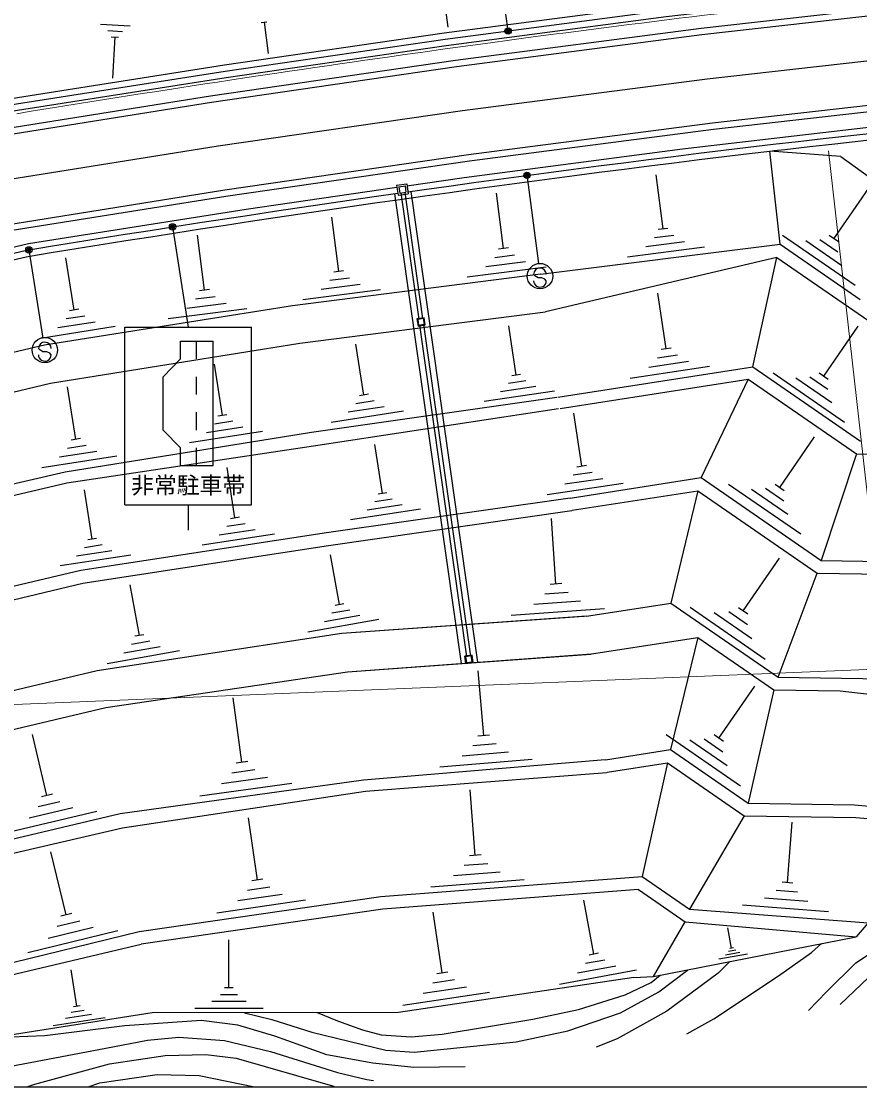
# Model space of a CAD drawing. Units: millimetres, scale not verified. Extents: x 0 to 700000, y -47500 to 447500.
# Drawn here: x 169375 to 235446, y 205000 to 288934 of the extents above; entities that cross this region are included whole.
import ezdxf
from ezdxf.enums import TextEntityAlignment as Align

# ---------------------------------------------------------------- set-up
doc = ezdxf.new("R2010")
doc.units = ezdxf.units.MM
doc.header["$LTSCALE"] = 1000
doc.header["$PDMODE"] = 32
doc.header["$PDSIZE"] = 500
doc.linetypes.add('CHAIN', pattern=[18.5, 12, -1.5, 3.5, -1.5])
doc.layers.add('作業ﾚｲﾔ1', color=7, linetype='Continuous', lineweight=25)
doc.styles.add('ＭＳ ゴシック', font='')
doc.styles.get('ＭＳ ゴシック').set_extended_font_data('MS Gothic')

msp = doc.modelspace()

# ---------------------------------------------------------------- linework, layer by layer
at = {"layer": '作業ﾚｲﾔ1'}
for p, q in [((207740, 288175), (206794, 295111)), ((202325, 293557), (202982, 288481)), ((188282, 288827), (188722, 288887)), ((188502, 288857), (188837, 286391)), ((175624, 288696), (177954, 288575)), ((176182, 288200), (177347, 288139)), ((176449, 287719), (177032, 287689)), ((176741, 287704), (176571, 284442)), ((229185, 271370), (228375, 278708)), ((233959, 278282), (228375, 278708)), ((233959, 278282), (237943, 275403)), ((209240, 276648), (210121, 269855)), ((219955, 272572), (219418, 276828)), ((198796, 275353), (204039, 238340)), ((198954, 276021), (199746, 276133)), ((198954, 276021), (199066, 275229)), ((199066, 275229), (199858, 275341)), ((199124, 275893), (199619, 275963)), ((199124, 275893), (199194, 275398)), ((199194, 275398), (199689, 275468)), ((199293, 275412), (200702, 265463)), ((199590, 275454), (200998, 265509)), ((199619, 275963), (199689, 275468)), ((199746, 276133), (199858, 275341)), ((200083, 275536), (205339, 238434)), ((207383, 271029), (206833, 275392)), ((233406, 271801), (236165, 275798)), ((194390, 269227), (193850, 273514)), ((181314, 272591), (182524, 264835)), ((183806, 267747), (183260, 272082)), ((220791, 272060), (219271, 271869)), ((220335, 272620), (219575, 272525)), ((235079, 268117), (229368, 272058)), ((233763, 271554), (233049, 272047)), ((151132, 267008), (169932, 271431)), ((210288, 269020), (229185, 271370)), ((223224, 271132), (217145, 270365)), ((221628, 271548), (218588, 271165)), ((229185, 271370), (235479, 267023)), ((234045, 269673), (231190, 271644)), ((233726, 270737), (232298, 271722)), ((169969, 270931), (171076, 263984)), ((173543, 266186), (172890, 270309)), ((208240, 270504), (206682, 270308)), ((207772, 271078), (206993, 270980)), ((228924, 270335), (210683, 266046)), ((227026, 261712), (228924, 270335)), ((228924, 270335), (238095, 264001)), ((210735, 269552), (204502, 268767)), ((209098, 269979), (205982, 269586)), ((210288, 269020), (190753, 266524)), ((195233, 268711), (193702, 268518)), ((194773, 269275), (194008, 269179)), ((209850, 268874), (209751, 268992)), ((210095, 268734), (209850, 268874)), ((210396, 268732), (210095, 268734)), ((210641, 268620), (210396, 268732)), ((210747, 268484), (210641, 268620)), ((184193, 267796), (183419, 267699)), ((197684, 267776), (191560, 267004)), ((196076, 268195), (193014, 267809)), ((184658, 267226), (183110, 267031)), ((220201, 263136), (219542, 267512)), ((190753, 266524), (171201, 263426)), ((173911, 266245), (173175, 266128)), ((187137, 266280), (180944, 265499)), ((185511, 266704), (182414, 266314)), ((175202, 265242), (172257, 264775)), ((174373, 265714), (172900, 265481)), ((191331, 263578), (210683, 266046)), ((200554, 265498), (200642, 264929)), ((200617, 265450), (200687, 264994)), ((176768, 264886), (170878, 263953)), ((177524, 250835), (177524, 264835)), ((177524, 264835), (187524, 264835)), ((187524, 250835), (187524, 264835)), ((200767, 265006), (204468, 238880)), ((201063, 265052), (204765, 238922)), ((208370, 261052), (207784, 264933)), ((232607, 260967), (235327, 264908)), ((171687, 260416), (191331, 263578)), ((181933, 262335), (181933, 263735)), ((181933, 263735), (184488, 263735)), ((183178, 262335), (183178, 263735)), ((184488, 253935), (184488, 263735)), ((171201, 263426), (151942, 258891)), ((170828, 263041), (170729, 263160)), ((171073, 262902), (170828, 263041)), ((171374, 262900), (171073, 262902)), ((171619, 262788), (171374, 262900)), ((171725, 262652), (171619, 262788)), ((196372, 259491), (195750, 263486)), ((220592, 263195), (219811, 263078)), ((181933, 262335), (180560, 260935)), ((185226, 257887), (184599, 261914)), ((221953, 262122), (218827, 261651)), ((221077, 262629), (219514, 262394)), ((208716, 261104), (208023, 260999)), ((211648, 259314), (227026, 261712)), ((223610, 261733), (217359, 260790)), ((227026, 261712), (235518, 255851)), ((234256, 257336), (228626, 261221)), ((232958, 260725), (232255, 261210)), ((152459, 255936), (171687, 260416)), ((180560, 256735), (180560, 260935)), ((183178, 259535), (183178, 260935)), ((209146, 260602), (207760, 260393)), ((211842, 258442), (226657, 260752)), ((226657, 260752), (222948, 252983)), ((226657, 260752), (235191, 254861)), ((233237, 258870), (230422, 260813)), ((232922, 259919), (231514, 260890)), ((173667, 255996), (173024, 260133)), ((196728, 259547), (196015, 259436)), ((211393, 259806), (205848, 258970)), ((209923, 260152), (207151, 259734)), ((211579, 259305), (192250, 256536)), ((197976, 258572), (195123, 258128)), ((197174, 259032), (195747, 258810)), ((183178, 256735), (183178, 258135)), ((185585, 257943), (184866, 257831)), ((192408, 255483), (211697, 258421)), ((199491, 258224), (193785, 257336)), ((213536, 253876), (212917, 258071)), ((186843, 256960), (183966, 256512)), ((186034, 257423), (184596, 257199)), ((192250, 256536), (172819, 253401)), ((174037, 256054), (173298, 255939)), ((180560, 256735), (181933, 255335)), ((188371, 256608), (182618, 255713)), ((229140, 252197), (231889, 256189)), ((172953, 252567), (192408, 255483)), ((174498, 255520), (173021, 255290)), ((181933, 253935), (181933, 255335)), ((183178, 253935), (183178, 255335)), ((197833, 251728), (197241, 255590)), ((176898, 254683), (170989, 253764)), ((175328, 255044), (172374, 254585)), ((235191, 254861), (232405, 246456)), ((235191, 254861), (251191, 254638)), ((181933, 253935), (184488, 253935)), ((186207, 249805), (185596, 253793)), ((213911, 253932), (213162, 253821)), ((172819, 253401), (153669, 249028)), ((215211, 252899), (212215, 252457)), ((212634, 251375), (222948, 252983)), ((214374, 253388), (212876, 253166)), ((222948, 252983), (232405, 246456)), ((153840, 248056), (172953, 252567)), ((174958, 248127), (174361, 252022)), ((216798, 252521), (210805, 251636)), ((212785, 250408), (222683, 251951)), ((222683, 251951), (220549, 243097)), ((222683, 251951), (232086, 245461)), ((230813, 248522), (225110, 252450)), ((229780, 250074), (226928, 252038)), ((229460, 251135), (228034, 252117)), ((229496, 251951), (228783, 252442)), ((212634, 251375), (193436, 248624)), ((198607, 251282), (197228, 251070)), ((198178, 251780), (197488, 251675)), ((177524, 250835), (187524, 250835)), ((182524, 250835), (182524, 248835)), ((193584, 247635), (212763, 250405)), ((200845, 250495), (195328, 249650)), ((199381, 250836), (196623, 250413)), ((187006, 249344), (185582, 249126)), ((186563, 249859), (185851, 249750)), ((211506, 244599), (211146, 249755)), ((193436, 248624), (174068, 245656)), ((189317, 248532), (183620, 247659)), ((187806, 248884), (184957, 248447)), ((203797, 249111), (203822, 249139)), ((174228, 244669), (193584, 247635)), ((175739, 247677), (174348, 247464)), ((175306, 248180), (174610, 248074)), ((177996, 246884), (172431, 246031)), ((176520, 247227), (173737, 246801)), ((194455, 242985), (193746, 246899)), ((226271, 242481), (229133, 246627)), ((232405, 246456), (252053, 246182)), ((174068, 245656), (154907, 241153)), ((229015, 237253), (232086, 245461)), ((232086, 245461), (252101, 245182)), ((155220, 240176), (174228, 244669)), ((178680, 240546), (177954, 244550)), ((211967, 244631), (211046, 244566)), ((212478, 243926), (210637, 243798)), ((194805, 243048), (194106, 242921)), ((215343, 242646), (207978, 242132)), ((213451, 243254), (209768, 242997)), ((213921, 242063), (220549, 243097)), ((220549, 243097), (229015, 237253)), ((228006, 238661), (222084, 242749)), ((226642, 242226), (225901, 242737)), ((197555, 241814), (191963, 240801)), ((196056, 242120), (193260, 241613)), ((195256, 242552), (193858, 242299)), ((214088, 242072), (194622, 240713)), ((213921, 242063), (194622, 240713)), ((226934, 240275), (223973, 242319)), ((226603, 241378), (225122, 242400)), ((203618, 241314), (203643, 241343)), ((194622, 240713), (175343, 237758)), ((179498, 240103), (178068, 239844)), ((179037, 240610), (178322, 240481)), ((214316, 239089), (222700, 240397)), ((222700, 240397), (220538, 231560)), ((222700, 240397), (228684, 236266)), ((181851, 239348), (176130, 238311)), ((180317, 239661), (177457, 239142)), ((195075, 237688), (214316, 239089)), ((195075, 237688), (214268, 239083)), ((204402, 238346), (204322, 238917)), ((204384, 238868), (204449, 238411)), ((175343, 237758), (156428, 233281)), ((176034, 234880), (195075, 237688)), ((205813, 232658), (205381, 237767)), ((229015, 237253), (252896, 236920)), ((224337, 232454), (227174, 236564)), ((228684, 236266), (226669, 227328)), ((228684, 236266), (233916, 236193)), ((233916, 236193), (253184, 233934)), ((186763, 230555), (186064, 235627)), ((156946, 230326), (176034, 234880)), ((171394, 227936), (170251, 232754)), ((206269, 232696), (205357, 232619)), ((226057, 228667), (220186, 232719)), ((224704, 232201), (223970, 232708)), ((206787, 232005), (204962, 231851)), ((224994, 230267), (222059, 232293)), ((224666, 231361), (223198, 232374)), ((207761, 231352), (204112, 231044)), ((215423, 230762), (220538, 231560)), ((220538, 231560), (226669, 227328)), ((187216, 230618), (186311, 230493)), ((215375, 230756), (196335, 229149)), ((209647, 230777), (202349, 230160)), ((215555, 229771), (220298, 230511)), ((220298, 230511), (218291, 221568)), ((220298, 230511), (226343, 226338)), ((196354, 229152), (177159, 226504)), ((188775, 229356), (185152, 228856)), ((187769, 229955), (185958, 229706)), ((196505, 228291), (215507, 229765)), ((190686, 228881), (183441, 227882)), ((205150, 223227), (204752, 228385)), ((171824, 228038), (170964, 227834)), ((177340, 225383), (196505, 228291)), ((175325, 226688), (168443, 225055)), ((173441, 226968), (170000, 226151)), ((172418, 227452), (170697, 227044)), ((226669, 227328), (235040, 227212)), ((235040, 227212), (253995, 225473)), ((177159, 226504), (158395, 222052)), ((187976, 221280), (187269, 226171)), ((226343, 226338), (222029, 218988)), ((226343, 226338), (235143, 226216)), ((229755, 221079), (230118, 225830)), ((235143, 226216), (254090, 224478)), ((158567, 221067), (177340, 225383)), ((172921, 218537), (171706, 223495)), ((206128, 222561), (204286, 222419)), ((205611, 223262), (204690, 223191)), ((207107, 221895), (203422, 221610)), ((188412, 221343), (187539, 221216)), ((197720, 219979), (218291, 221568)), ((209006, 221300), (201636, 220731)), ((218291, 221568), (222029, 218988)), ((230179, 221047), (229331, 221111)), ((178656, 217224), (197720, 219979)), ((189924, 220134), (186431, 219630)), ((188950, 220707), (187203, 220455)), ((218013, 220545), (197868, 218990)), ((218013, 220545), (221703, 217998)), ((230552, 220336), (228855, 220465)), ((191772, 219688), (184785, 218679)), ((214493, 215443), (213714, 219701)), ((232993, 218784), (226206, 219302)), ((231348, 219592), (227955, 219851)), ((173363, 218646), (172478, 218429)), ((197868, 218990), (178816, 216237)), ((202552, 213966), (201841, 218748)), ((222029, 218988), (236113, 217913)), ((175038, 217554), (171497, 216687)), ((173979, 218046), (172209, 217612)), ((219183, 213678), (221703, 217998)), ((221703, 217998), (235170, 216810)), ((225353, 215921), (225062, 217508)), ((236113, 217913), (235170, 216810)), ((160040, 212663), (178656, 217224)), ((176983, 217280), (169900, 215545)), ((185737, 212786), (185730, 216568)), ((219183, 213678), (235170, 216810)), ((160189, 211808), (178816, 216237)), ((225677, 215746), (225111, 215642)), ((225494, 215947), (225211, 215895)), ((215364, 214974), (213844, 214696)), ((214873, 215513), (214113, 215374)), ((226610, 215448), (224343, 215034)), ((226002, 215571), (224869, 215364)), ((173749, 211337), (173302, 214196)), ((217867, 214175), (211785, 213063)), ((216236, 214505), (213195, 213949)), ((217655, 213607), (199098, 210846)), ((203508, 213410), (201800, 213155)), ((202979, 214029), (202125, 213902)), ((217655, 213607), (219183, 213678)), ((186075, 212787), (185400, 212785)), ((206273, 212424), (199442, 211408)), ((204463, 212853), (201048, 212345)), ((187090, 211708), (184389, 211703)), ((186414, 212247), (185063, 212244)), ((179692, 210807), (160880, 207868)), ((174898, 210679), (172855, 210360)), ((174323, 211008), (173302, 210848)), ((174004, 211376), (173493, 211297)), ((199098, 210846), (179692, 210807)), ((188442, 211171), (183039, 211160)), ((175983, 210430), (171898, 209792)), ((40000, 205000), (579000, 205000))]:
    msp.add_line(p, q, dxfattribs=at)
at = {"layer": '作業ﾚｲﾔ1', "lineweight": 13}
for p, q in [((232981, 278737), (236411, 248538)), ((431142, 245864), (156184, 234599))]:
    msp.add_line(p, q, dxfattribs=at)
at = {"layer": '作業ﾚｲﾔ1'}
for points in [[(70250, 261892), (88249, 265655), (126565, 273177), (145768, 276688), (165005, 279995), (184280, 283065), (203594, 285871), (222947, 288382), (242338, 290567), (261764, 292396), (281218, 293840)], [(70353, 261403), (88349, 265165), (126657, 272685), (145855, 276196), (165087, 279501), (184356, 282571), (203663, 285376), (223007, 287885), (242389, 290069), (261806, 291898), (281252, 293341), (282528, 293408)], [(71069, 257977), (89043, 261734), (127312, 269247), (146466, 272750), (165659, 276048), (184882, 279111), (204139, 281908), (223428, 284410), (242749, 286588), (262099, 288410), (281474, 289848), (300867, 290871), (320332, 291452)], [(168081, 282781), (185377, 285508), (202712, 288021), (220081, 290297), (235412, 292075)], [(168159, 282288), (185451, 285014), (202780, 287525), (220142, 289801), (235090, 291534)], [(168237, 281794), (185526, 284519), (202848, 287030), (220203, 289305), (235148, 291038)], [(71785, 254551), (89747, 258306), (127950, 265806), (147079, 269304), (166232, 272596), (185411, 275651), (204618, 278441), (223851, 280936), (243111, 283107), (262395, 284923), (281698, 286355), (282897, 286419)], [(71887, 254062), (89846, 257816), (128042, 265314), (147167, 268812), (166314, 272102), (185487, 275157), (204686, 277946), (223912, 280440), (243163, 282609), (262437, 284425), (281729, 285856), (283005, 285924)], [(199769, 275974), (204286, 276629), (221492, 278884), (236369, 280609)], [(199836, 275501), (201114, 275682), (203078, 275957), (205043, 276229), (207008, 276497), (208973, 276763), (210938, 277026), (212904, 277285), (214869, 277541), (216835, 277794), (218802, 278044), (220768, 278290), (222735, 278533), (224702, 278773), (226669, 279009), (228637, 279242), (230604, 279471), (232573, 279697), (236426, 280129)], [(228976, 278778), (229551, 278839), (231519, 279068), (233487, 279294), (237340, 279726)], [(167810, 269923), (169749, 270369), (170055, 270439), (171738, 270713), (173698, 271030), (175659, 271345), (177620, 271657), (179581, 271966), (181543, 272273), (183504, 272577), (185466, 272878), (187429, 273177), (189391, 273472), (191354, 273765), (193317, 274055), (195280, 274342), (197244, 274626), (199208, 274907), (201172, 275185), (203136, 275460), (205100, 275732), (207065, 276001), (209030, 276267), (210996, 276529), (212961, 276789), (214927, 277045), (216893, 277298), (218859, 277547), (220826, 277794), (222793, 278037), (224760, 278276), (226727, 278513), (228375, 278708)], [(228375, 278708), (228694, 278745), (228976, 278778)], [(151232, 266534), (158062, 268155), (159999, 268613), (161936, 269068), (163874, 269521), (165813, 269972), (167752, 270420), (169692, 270865), (169997, 270935), (171680, 271210), (173640, 271527), (175601, 271842), (177562, 272154), (179524, 272463), (181485, 272770), (183447, 273074), (185409, 273375), (187371, 273673), (189334, 273969), (191296, 274262), (193259, 274551), (195223, 274838), (197186, 275122), (199044, 275388)], [(169932, 271431), (187099, 274138), (198977, 275859)], [(200642, 264929), (201213, 265017), (201125, 265586), (200554, 265498)], [(200687, 264994), (201139, 265064), (201069, 265520), (200617, 265450)], [(204402, 238346), (204975, 238428), (204894, 238998), (204322, 238917)], [(204449, 238411), (204902, 238475), (204837, 238932), (204384, 238868)], [(231409, 211010), (232830, 212486), (235135, 214753), (237227, 216127), (241750, 218337)], [(233903, 211488), (236144, 213605), (240327, 215829), (245267, 218601)], [(221811, 209170), (223958, 210337), (229055, 213737), (231653, 215571), (232430, 216273)], [(186952, 210822), (189128, 210295), (192267, 209290), (198109, 207883), (200328, 207707), (208369, 208529), (212446, 209399), (216593, 210823), (219614, 212464), (221876, 214174), (221913, 214213)], [(225213, 214860), (224292, 213936), (220258, 210953), (216337, 208773), (214672, 208108)], [(192683, 210833), (194300, 210186), (196259, 209468), (197746, 209078), (200097, 208937), (202554, 209128), (209679, 210308), (213296, 211082), (216962, 212246), (219004, 213217), (219728, 213785)], [(204341, 206571), (200308, 206522), (197086, 206861), (193455, 207519), (189349, 208990), (186446, 209838), (183548, 210213), (177542, 209789), (171236, 209018), (167182, 208853)], [(156112, 207749), (158129, 207092), (160229, 206485), (164082, 206067), (166994, 206316), (176043, 208034), (179321, 208659), (181784, 208901), (185401, 208641), (189006, 207781), (194305, 206122), (196606, 205579), (197130, 205498)], [(169809, 205000), (170439, 205196), (176338, 206809), (180709, 207464), (183918, 207535), (186315, 207249), (193360, 205218), (194014, 205044)], [(174643, 205000), (175575, 205308), (180074, 205972), (183393, 205889), (187758, 205000)]]:
    msp.add_lwpolyline(points, dxfattribs=at)
at = {"layer": '作業ﾚｲﾔ1', "linetype": 'CHAIN', "lineweight": 13}
for points in [[(207839, 287447), (209326, 287646), (210317, 287777), (211309, 287908), (212300, 288037), (213292, 288166), (214284, 288295), (215275, 288422), (216267, 288549), (217259, 288674), (218252, 288799), (219244, 288923), (220236, 289046), (221229, 289169), (222221, 289290), (223214, 289411), (224207, 289531), (225200, 289650), (226193, 289768), (227682, 289944)], [(188038, 284634), (189522, 284855), (190511, 285001), (191500, 285147), (192490, 285292), (193479, 285437), (194469, 285581), (195459, 285724), (196448, 285866), (197438, 286007), (198428, 286148), (199419, 286288), (200409, 286427), (201399, 286566), (202390, 286703), (203380, 286840), (204371, 286977), (205362, 287112), (206353, 287246), (207839, 287447)], [(169020, 281657), (170007, 281817), (170994, 281977), (171981, 282137), (172969, 282295), (173956, 282454), (174944, 282611), (175931, 282768), (176919, 282924), (177907, 283079), (178895, 283234), (179883, 283388), (180871, 283542), (181859, 283694), (182848, 283847), (183836, 283998), (184825, 284149), (185813, 284299), (186802, 284448), (188038, 284634)]]:
    msp.add_lwpolyline(points, dxfattribs=at)
at = {"layer": '作業ﾚｲﾔ1'}
for centre, radius in [((207740, 288175), 150), ((207740, 288175), 120), ((207740, 288175), 90), ((207740, 288175), 60), ((207740, 288175), 30), ((209221, 276796), 150), ((209221, 276796), 120), ((209221, 276796), 90), ((209221, 276796), 60), ((209221, 276796), 30), ((181291, 272739), 150), ((181291, 272739), 120), ((181291, 272739), 90), ((181291, 272739), 60), ((181291, 272739), 30), ((169970, 270929), 150), ((169970, 270929), 120), ((169970, 270929), 90), ((169970, 270929), 60), ((169970, 270929), 30), ((210250, 268863), 1000), ((171228, 263031), 1000)]:
    msp.add_circle(centre, radius, dxfattribs=at)
for centre, start, end in [((210251, 268988), 359.55488, 179.55488), ((210247, 268488), 179.55488, 359.55488), ((171229, 263156), 359.55488, 179.55488), ((171225, 262656), 179.55488, 359.55488)]:
    msp.add_arc(centre, 500, start, end, dxfattribs=at)
for p in [(207740, 288175), (209221, 276796), (181291, 272739), (169970, 270929)]:
    msp.add_point(p, dxfattribs=at)

# ---------------------------------------------------------------- texts
at = {"layer": '作業ﾚｲﾔ1', "style": 'ＭＳ ゴシック'}
msp.add_text('非常駐車帯', height=1320, dxfattribs=at).set_placement((182524, 252385), align=Align.MIDDLE_CENTER)

doc.saveas('drawing.dxf')
